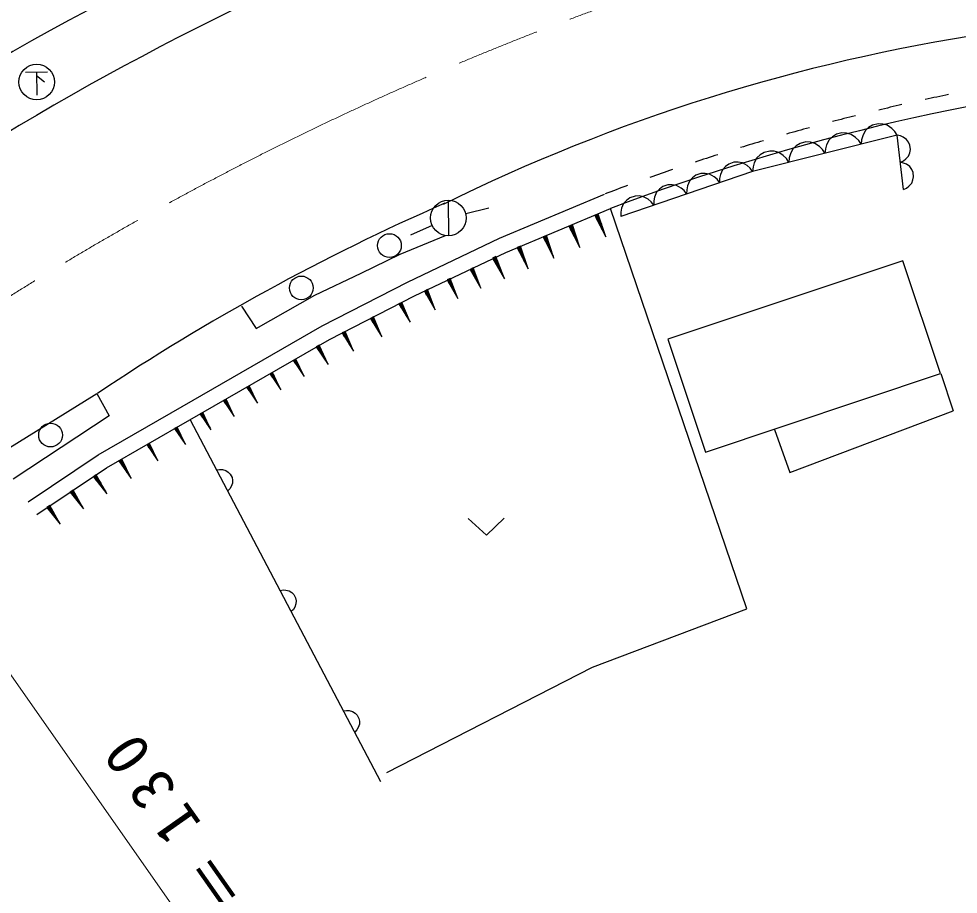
# Model space of a CAD drawing. Units: millimetres, scale not verified. Extents: x 40000 to 680000, y 20000 to 380000.
# Drawn here: x 87093 to 126464, y 263343 to 300044 of the extents above; entities that cross this region are included whole.
import ezdxf

# ---------------------------------------------------------------- set-up
doc = ezdxf.new("R2010")
doc.units = ezdxf.units.MM
doc.header["$LTSCALE"] = 1000
doc.linetypes.add('CHAIN', pattern=[18.5, 12, -1.5, 3.5, -1.5])
doc.layers.add('M-BGD', color=7, linetype='Continuous', lineweight=25)
doc.layers.add('M-BMK', color=2, linetype='CHAIN', lineweight=13)
doc.styles.add('ＭＳ ゴシック', font='')
doc.styles.get('ＭＳ ゴシック').set_extended_font_data('MS Gothic')

msp = doc.modelspace()

# ---------------------------------------------------------------- linework, layer by layer
at = {"layer": 'M-BGD'}
for p, q in [((87378, 297812), (88293, 297827)), ((87836, 297819), (87852, 296845)), ((87838, 297673), (88165, 297397)), ((122566, 295347), (122460, 295144)), ((122710, 295480), (122566, 295347)), ((122874, 295581), (122710, 295480)), ((123109, 295640), (122874, 295581)), ((123301, 295628), (123109, 295640)), ((123490, 295579), (123301, 295628)), ((123680, 295449), (123490, 295579)), ((123808, 295324), (123680, 295449)), ((123908, 295164), (123808, 295324)), ((123908, 295164), (117847, 293645)), ((121051, 294968), (120945, 294764)), ((121195, 295100), (121051, 294968)), ((121358, 295202), (121195, 295100)), ((121593, 295261), (121358, 295202)), ((121786, 295248), (121593, 295261)), ((121975, 295199), (121786, 295248)), ((122165, 295070), (121975, 295199)), ((122292, 294945), (122165, 295070)), ((122393, 294785), (122292, 294945)), ((122410, 294974), (122393, 294785)), ((122460, 295144), (122410, 294974)), ((124172, 292889), (123908, 295164)), ((124044, 295134), (123908, 295164)), ((124163, 295081), (124044, 295134)), ((124301, 294985), (124163, 295081)), ((124384, 294868), (124301, 294985)), ((118563, 294501), (118328, 294442)), ((118755, 294489), (118563, 294501)), ((118945, 294440), (118755, 294489)), ((119536, 294588), (119430, 294384)), ((119679, 294720), (119536, 294588)), ((119843, 294822), (119679, 294720)), ((120078, 294881), (119843, 294822)), ((120270, 294869), (120078, 294881)), ((120460, 294819), (120270, 294869)), ((120649, 294690), (120460, 294819)), ((120777, 294565), (120649, 294690)), ((120878, 294405), (120777, 294565)), ((120895, 294594), (120878, 294405)), ((120945, 294764), (120895, 294594)), ((124442, 294739), (124384, 294868)), ((124435, 294424), (124462, 294563)), ((124462, 294563), (124442, 294739)), ((118020, 294208), (117914, 294004)), ((118164, 294341), (118020, 294208)), ((118328, 294442), (118164, 294341)), ((119134, 294310), (118945, 294440)), ((119262, 294185), (119134, 294310)), ((119363, 294025), (119262, 294185)), ((119380, 294214), (119363, 294025)), ((119430, 294384), (119380, 294214)), ((124166, 294084), (124269, 294166)), ((124269, 294166), (124381, 294291)), ((124381, 294291), (124435, 294424)), ((116583, 293711), (116500, 293513)), ((116707, 293846), (116583, 293711)), ((116851, 293954), (116707, 293846)), ((117065, 294027), (116851, 293954)), ((117246, 294030), (117065, 294027)), ((117426, 293999), (117246, 294030)), ((117612, 293893), (117426, 293999)), ((117741, 293787), (117612, 293893)), ((117847, 293645), (117741, 293787)), ((117864, 293835), (117847, 293645)), ((117914, 294004), (117864, 293835)), ((124040, 294027), (124166, 294084)), ((124176, 293996), (124040, 294027)), ((124294, 293944), (124176, 293996)), ((124432, 293847), (124294, 293944)), ((124515, 293730), (124432, 293847)), ((124573, 293601), (124515, 293730)), ((117847, 293645), (112319, 291759)), ((115324, 293375), (115201, 293240)), ((115469, 293482), (115324, 293375)), ((115683, 293555), (115469, 293482)), ((115863, 293559), (115683, 293555)), ((116044, 293528), (115863, 293559)), ((116230, 293422), (116044, 293528)), ((116359, 293315), (116230, 293422)), ((116465, 293174), (116359, 293315)), ((116466, 293352), (116465, 293174)), ((116500, 293513), (116466, 293352)), ((124567, 293286), (124594, 293425)), ((124594, 293425), (124573, 293601)), ((114087, 293011), (113942, 292903)), ((114301, 293084), (114087, 293011)), ((114481, 293087), (114301, 293084)), ((114662, 293056), (114481, 293087)), ((114848, 292950), (114662, 293056)), ((114977, 292844), (114848, 292950)), ((115118, 293042), (115084, 292880)), ((115201, 293240), (115118, 293042)), ((124172, 292889), (124297, 292947)), ((124297, 292947), (124400, 293028)), ((124400, 293028), (124513, 293153)), ((124513, 293153), (124567, 293286)), ((107243, 290843), (111642, 292686)), ((112705, 292539), (112560, 292432)), ((112919, 292612), (112705, 292539)), ((113099, 292616), (112919, 292612)), ((113279, 292585), (113099, 292616)), ((113466, 292479), (113279, 292585)), ((113736, 292571), (113702, 292409)), ((113818, 292769), (113736, 292571)), ((113942, 292903), (113818, 292769)), ((115083, 292702), (114977, 292844)), ((115084, 292880), (115083, 292702)), ((105083, 292440), (105108, 290948)), ((112436, 292297), (112353, 292099)), ((112560, 292432), (112436, 292297)), ((113595, 292372), (113466, 292479)), ((113701, 292231), (113595, 292372)), ((113702, 292409), (113701, 292231)), ((105822, 291878), (106792, 292123)), ((107509, 290249), (111893, 292086)), ((111377, 291852), (111234, 291792)), ((111234, 291792), (111692, 290900)), ((111332, 291603), (111257, 291783)), ((111276, 291790), (111439, 291401)), ((111548, 291192), (111294, 291798)), ((111312, 291806), (111654, 290990)), ((111585, 291207), (111331, 291814)), ((111345, 291819), (111508, 291430)), ((111441, 291648), (111365, 291828)), ((111692, 290900), (111377, 291852)), ((117610, 275312), (111893, 292086)), ((112320, 291937), (112319, 291759)), ((112353, 292099), (112320, 291937)), ((104413, 291382), (103504, 290966)), ((110292, 291404), (110149, 291344)), ((110149, 291344), (110606, 290452)), ((110190, 291343), (110353, 290953)), ((110462, 290744), (110208, 291350)), ((110227, 291358), (110569, 290542)), ((110499, 290759), (110245, 291366)), ((110259, 291372), (110422, 290982)), ((110355, 291201), (110280, 291380)), ((110606, 290452), (110292, 291404)), ((103082, 290178), (104982, 290952)), ((109206, 290957), (109063, 290897)), ((109521, 290004), (109206, 290957)), ((110247, 291155), (110171, 291335)), ((103388, 289009), (107243, 290843)), ((109063, 290897), (109521, 290004)), ((109161, 290707), (109086, 290887)), ((109104, 290895), (109268, 290505)), ((109377, 290296), (109123, 290903)), ((109141, 290910), (109483, 290094)), ((109414, 290312), (109160, 290918)), ((109174, 290924), (109337, 290534)), ((109270, 290753), (109194, 290933)), ((101444, 289380), (103082, 290178)), ((103676, 288426), (107509, 290249)), ((108120, 290509), (107977, 290449)), ((107977, 290449), (108435, 289557)), ((108076, 290260), (108000, 290440)), ((108019, 290447), (108182, 290058)), ((108291, 289849), (108037, 290455)), ((108056, 290463), (108398, 289646)), ((108328, 289864), (108074, 290470)), ((108088, 290476), (108251, 290087)), ((108184, 290305), (108109, 290485)), ((108435, 289557), (108120, 290509)), ((107091, 290074), (106951, 290007)), ((106951, 290007), (107450, 289137)), ((107058, 289823), (106974, 289999)), ((106992, 290007), (107173, 289626)), ((107292, 289422), (107010, 290016)), ((107028, 290025), (107408, 289225)), ((107329, 289439), (107046, 290033)), ((107060, 290040), (107241, 289658)), ((107164, 289873), (107080, 290049)), ((107450, 289137), (107091, 290074)), ((124145, 289902), (114291, 286608)), ((125726, 285174), (124145, 289902)), ((99494, 288463), (101444, 289380)), ((106134, 289597), (106008, 289537)), ((106008, 289537), (106457, 288755)), ((106104, 289372), (106029, 289530)), ((106045, 289538), (106208, 289194)), ((106315, 289011), (106061, 289545)), ((106077, 289553), (106419, 288834)), ((106348, 289027), (106094, 289561)), ((106106, 289567), (106269, 289223)), ((106199, 289417), (106124, 289575)), ((106457, 288755), (106134, 289597)), ((99802, 287170), (103388, 289009)), ((105168, 289158), (105042, 289098)), ((105042, 289098), (105491, 288315)), ((105138, 288932), (105063, 289091)), ((105079, 289098), (105242, 288755)), ((105349, 288572), (105095, 289106)), ((105111, 289114), (105454, 288394)), ((105382, 288587), (105128, 289121)), ((105140, 289127), (105303, 288784)), ((105234, 288977), (105158, 289136)), ((105491, 288315), (105168, 289158)), ((104216, 288689), (104090, 288629)), ((104090, 288629), (104539, 287846)), ((104186, 288463), (104111, 288622)), ((104127, 288629), (104290, 288286)), ((104398, 288103), (104143, 288637)), ((104160, 288645), (104502, 287925)), ((104430, 288118), (104176, 288652)), ((104188, 288658), (104351, 288315)), ((104282, 288508), (104206, 288667)), ((104539, 287846), (104216, 288689)), ((97043, 287061), (99494, 288463)), ((100112, 286599), (103676, 288426)), ((96420, 287997), (97043, 287061)), ((103145, 288152), (103021, 288089)), ((103021, 288089), (103493, 287320)), ((103122, 287926), (103042, 288082)), ((103058, 288090), (103231, 287752)), ((103344, 287572), (103074, 288098)), ((103090, 288107), (103453, 287398)), ((103376, 287588), (103106, 288115)), ((103118, 288121), (103291, 287783)), ((103216, 287974), (103136, 288130)), ((103493, 287320), (103145, 288152)), ((101956, 287545), (101832, 287481)), ((101832, 287481), (102305, 286712)), ((101933, 287318), (101853, 287474)), ((101869, 287482), (102043, 287144)), ((102155, 286964), (101885, 287491)), ((101901, 287499), (102265, 286790)), ((102187, 286980), (101917, 287507)), ((101929, 287513), (102103, 287175)), ((102028, 287366), (101948, 287522)), ((102305, 286712), (101956, 287545)), ((93934, 283796), (99802, 287170)), ((100768, 286937), (100644, 286873)), ((100644, 286873), (101116, 286104)), ((100745, 286710), (100665, 286866)), ((100681, 286874), (100854, 286536)), ((100967, 286356), (100697, 286883)), ((100713, 286891), (101076, 286182)), ((100999, 286372), (100729, 286899)), ((100741, 286905), (100914, 286567)), ((100839, 286758), (100759, 286914)), ((101116, 286104), (100768, 286937)), ((94257, 283233), (100112, 286599)), ((99677, 286367), (99556, 286297)), ((99556, 286297), (100065, 285552)), ((99665, 286139), (99578, 286292)), ((99593, 286300), (99783, 285971)), ((99904, 285796), (99609, 286309)), ((99625, 286318), (100022, 285628)), ((99935, 285814), (99640, 286327)), ((99652, 286334), (99841, 286004)), ((99757, 286192), (99669, 286344)), ((100065, 285552), (99677, 286367)), ((114291, 286608), (115872, 281879)), ((98709, 285777), (98602, 285715)), ((98602, 285715), (99054, 285053)), ((98698, 285575), (98621, 285710)), ((98634, 285718), (98803, 285425)), ((98911, 285270), (98648, 285726)), ((98662, 285734), (99015, 285120)), ((98938, 285286), (98676, 285742)), ((98687, 285748), (98855, 285455)), ((98780, 285622), (98702, 285757)), ((99054, 285053), (98709, 285777)), ((97732, 285218), (97625, 285156)), ((97625, 285156), (98077, 284493)), ((97721, 285016), (97644, 285151)), ((97658, 285159), (97826, 284866)), ((97934, 284711), (97671, 285167)), ((97685, 285175), (98038, 284561)), ((97961, 284727), (97699, 285183)), ((97710, 285189), (97878, 284896)), ((97803, 285062), (97725, 285198)), ((98077, 284493), (97732, 285218)), ((115872, 281879), (125726, 285174)), ((125731, 285175), (126254, 283611)), ((96755, 284659), (96648, 284597)), ((97100, 283934), (96755, 284659)), ((86180, 281744), (90366, 284336)), ((90366, 284336), (90883, 283397)), ((96648, 284597), (97100, 283934)), ((96745, 284456), (96667, 284592)), ((96681, 284600), (96849, 284307)), ((96957, 284152), (96695, 284608)), ((96708, 284616), (97061, 284002)), ((96984, 284168), (96722, 284624)), ((96733, 284630), (96901, 284337)), ((96826, 284503), (96748, 284638)), ((95778, 284100), (95671, 284038)), ((95671, 284038), (96123, 283375)), ((95768, 283897), (95690, 284033)), ((95704, 284041), (95872, 283748)), ((95980, 283593), (95718, 284049)), ((95731, 284057), (96084, 283443)), ((96007, 283608), (95745, 284064)), ((95756, 284070), (95924, 283777)), ((95849, 283944), (95771, 284079)), ((96123, 283375), (95778, 284100)), ((90423, 281764), (93934, 283796)), ((94801, 283540), (94694, 283479)), ((94694, 283479), (95146, 282816)), ((94791, 283338), (94713, 283473)), ((94727, 283481), (94895, 283188)), ((95003, 283033), (94741, 283489)), ((94754, 283497), (95107, 282884)), ((95031, 283049), (94768, 283505)), ((94779, 283511), (94947, 283218)), ((94872, 283385), (94794, 283520)), ((95146, 282816), (94801, 283540)), ((119407, 281027), (126254, 283611)), ((90883, 283397), (86855, 280750)), ((90768, 281212), (94257, 283233)), ((102271, 268059), (94294, 283218)), ((93730, 282926), (93623, 282864)), ((93623, 282864), (94077, 282203)), ((93720, 282724), (93642, 282859)), ((93656, 282867), (93825, 282574)), ((93933, 282420), (93669, 282875)), ((93683, 282883), (94038, 282270)), ((93961, 282436), (93697, 282891)), ((93708, 282897), (93877, 282605)), ((93801, 282771), (93723, 282906)), ((94077, 282203), (93730, 282926)), ((118760, 282825), (119407, 281027)), ((92574, 282240), (92467, 282178)), ((92467, 282178), (92921, 281517)), ((92564, 282038), (92486, 282173)), ((92500, 282181), (92669, 281888)), ((92777, 281734), (92513, 282189)), ((92527, 282197), (92882, 281584)), ((92805, 281750), (92541, 282205)), ((92552, 282211), (92721, 281918)), ((92645, 282085), (92567, 282220)), ((92921, 281517), (92574, 282240)), ((87493, 279800), (90423, 281764)), ((91408, 281587), (91287, 281517)), ((91287, 281517), (91798, 280773)), ((91397, 281360), (91309, 281511)), ((91324, 281521), (91515, 281191)), ((91636, 281017), (91340, 281530)), ((91355, 281539), (91754, 280849)), ((91667, 281035), (91371, 281548)), ((91383, 281554), (91573, 281225)), ((91488, 281413), (91400, 281564)), ((91798, 280773), (91408, 281587)), ((87855, 279260), (90768, 281212)), ((95391, 281134), (95511, 281152)), ((95511, 281152), (95625, 281145)), ((95625, 281145), (95767, 281112)), ((95767, 281112), (95871, 281042)), ((90343, 280921), (90227, 280843)), ((90227, 280843), (90786, 280135)), ((90347, 280693), (90249, 280839)), ((90264, 280849), (90476, 280533)), ((90609, 280368), (90279, 280859)), ((90294, 280869), (90738, 280208)), ((90638, 280388), (90309, 280879)), ((90320, 280887), (90532, 280571)), ((90435, 280752), (90337, 280898)), ((90786, 280135), (90343, 280921)), ((95871, 281042), (95957, 280955)), ((95957, 280955), (96029, 280817)), ((96029, 280817), (96053, 280697)), ((95941, 280336), (95856, 280249)), ((95999, 280434), (95941, 280336)), ((96051, 280572), (95999, 280434)), ((96053, 280697), (96051, 280572)), ((89366, 280280), (89250, 280202)), ((89250, 280202), (89809, 279494)), ((89370, 280052), (89272, 280198)), ((89287, 280208), (89499, 279892)), ((89631, 279726), (89302, 280218)), ((89317, 280228), (89760, 279566)), ((89661, 279746), (89332, 280238)), ((89343, 280246), (89555, 279930)), ((89457, 280111), (89360, 280257)), ((89809, 279494), (89366, 280280)), ((88389, 279639), (88273, 279561)), ((88273, 279561), (88832, 278852)), ((88392, 279411), (88295, 279557)), ((88310, 279567), (88521, 279251)), ((88654, 279085), (88324, 279577)), ((88339, 279587), (88783, 278925)), ((88684, 279105), (88354, 279597)), ((88366, 279604), (88577, 279289)), ((88480, 279470), (88382, 279616)), ((88832, 278852), (88389, 279639)), ((105933, 279089), (106694, 278393)), ((106694, 278393), (107432, 279114)), ((98050, 276081), (98170, 276099)), ((98170, 276099), (98284, 276092)), ((98284, 276092), (98426, 276059)), ((98426, 276059), (98530, 275989)), ((98530, 275989), (98616, 275902)), ((98616, 275902), (98688, 275765)), ((98688, 275765), (98712, 275644)), ((98712, 275644), (98710, 275519)), ((98600, 275283), (98515, 275196)), ((98658, 275382), (98600, 275283)), ((98710, 275519), (98658, 275382)), ((111136, 272868), (117610, 275312)), ((102517, 268440), (111136, 272868)), ((100708, 271028), (100829, 271047)), ((100829, 271047), (100943, 271039)), ((100943, 271039), (101085, 271006)), ((101085, 271006), (101189, 270937)), ((101189, 270937), (101275, 270849)), ((101275, 270849), (101347, 270712)), ((101347, 270712), (101370, 270591)), ((101370, 270591), (101369, 270466)), ((101258, 270230), (101174, 270143)), ((101317, 270329), (101258, 270230)), ((101369, 270466), (101317, 270329))]:
    msp.add_line(p, q, dxfattribs=at)
for centre, radius in [((87843, 297392), 746), ((105095, 291694), 746), ((102627, 290535), 498), ((98934, 288760), 498), ((88425, 282593), 498)]:
    msp.add_circle(centre, radius, dxfattribs=at)
for centre, radius, start, end in [((153301, 182254), 134048, 111.64783, 123.94733), ((149278, 191324), 121373, 112.03528, 124.80353), ((139216, 222827), 77459, 98.54126, 116.30951), ((144896, 204727), 93394, 95.36227, 110.69223), ((144896, 204727), 94044, 101.55359, 102.16284), ((144896, 204727), 94044, 102.77209, 103.38132), ((144896, 204727), 94044, 103.99057, 104.59982), ((144896, 204727), 94044, 105.20905, 105.8183), ((144896, 204727), 94044, 106.42755, 107.03677), ((144896, 204727), 94044, 107.64603, 108.25525), ((144896, 204727), 94044, 108.8645, 109.47375), ((144896, 204727), 94044, 110.08298, 110.69223), ((142694, 206095), 94117, 113.64594, 123.76349)]:
    msp.add_arc(centre, radius, start, end, dxfattribs=at)
at = {"layer": 'M-BMK'}
msp.add_line((104176, 247647), (62662, 306999), dxfattribs=at)
msp.add_arc((156254, 177411), 130983, 97.24808, 125.81381, dxfattribs=at)

# ---------------------------------------------------------------- texts
at = {"layer": 'M-BGD', "insert": (98928, 260452), "char_height": 1833, "attachment_point": 7, "rotation": 125.1, "style": 'ＭＳ ゴシック'}
msp.add_mtext('\\T1.43;Ｒ＝130', dxfattribs=at)

doc.saveas('drawing.dxf')
